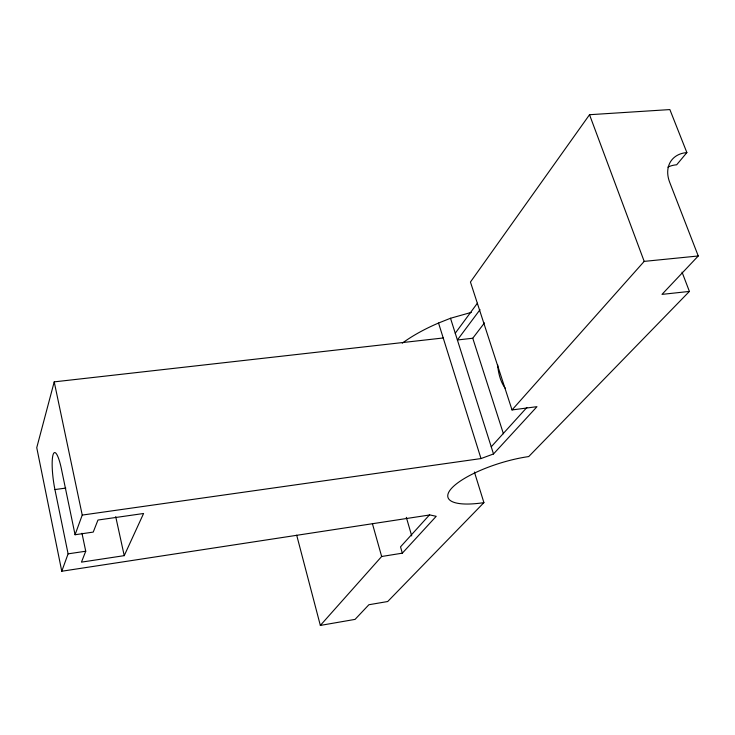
<?xml version="1.0" encoding="UTF-8"?>
<svg xmlns="http://www.w3.org/2000/svg" width="735" height="735" viewBox="0 0 735 735"><rect width="100%" height="100%" fill="white"/><g stroke="black" fill="none" stroke-linecap="round" stroke-linejoin="round"><path stroke-width="1.1" d="M443.214 337.971L54.215 381.869L36.75 447.67L61.768 571.242L429.865 514.941L436.213 516.31L402.33 553.17L381.658 556.496L320.341 625.421L296.692 535.19M61.768 571.242L68.098 553.85L54.932 489.556A26.984 4.906 82.4 0 1 53.095 454.653A26.984 4.906 82.4 0 1 61.372 468.746L75.071 534.74L93.235 532.094L97.966 520.031L143.582 513.499L124.233 555.651L81.456 562.137L85.738 551.222L81.971 533.252M75.071 534.74L82.237 515.079L54.215 381.869M682.043 272.143L689.402 291.418L661.978 294.386L698.25 255.982L669.677 182.262A32.818 24.172 37.5 0 1 686.876 152.586L669.87 109.579L589.525 114.715L470.446 282.029L512.029 409.946L536.982 406.666L493.507 453.964L481.002 458.566L82.237 515.079M455.25 333.221L477.382 303.215M480.029 309.656L457.39 339.983L472.761 338.238L484.466 322.904M686.876 152.586L676.678 164.787A32.413 24.025 37.6 0 0 667.904 167.139M512.029 409.946L644.191 261.384L698.25 255.982M429.635 514.748L400.52 546.858L402.33 553.17M491.237 446.797L526.885 407.475M474.397 472.008L483.915 502.63L387.703 601.524L368.887 604.74L355.06 619.384L320.341 625.421M689.402 291.418L528.731 456.564A60.334 17.456 -17.1 0 0 452.273 487.571A60.334 17.456 -17.1 0 0 483.915 502.63M402.311 343.153A94.723 35.014 -17.9 0 1 438.538 323.033L450.509 318.264L471.319 312.384M68.098 553.85L85.738 551.222M54.932 489.556L65.81 488.086M589.525 114.715L644.191 261.384M472.761 338.238L503.42 433.76M450.509 318.264L493.507 453.964M438.538 323.033L481.002 458.566M406.326 517.33L411.719 535.925M372.406 523.651L381.658 556.496M115.707 516.632L124.233 555.651M505.303 388.291A26.726 12.44 83.4 0 1 497.678 364.826"/></g></svg>
